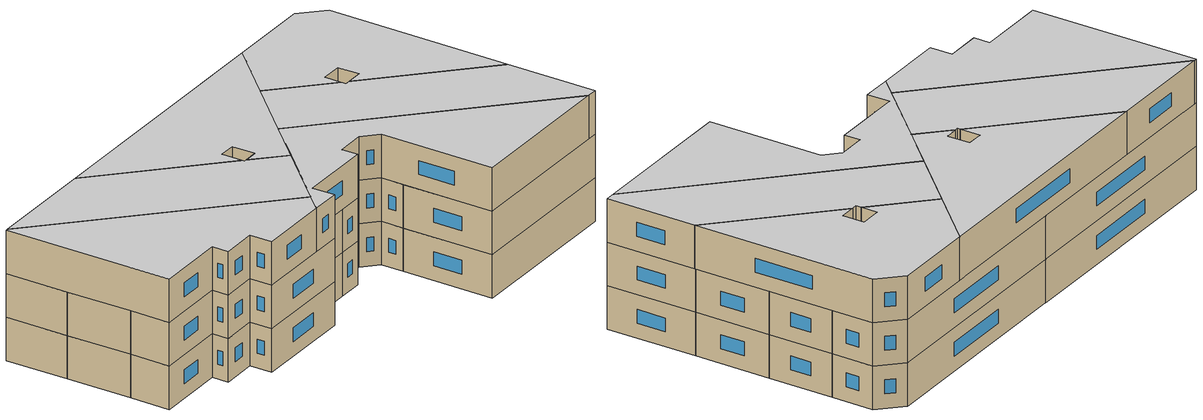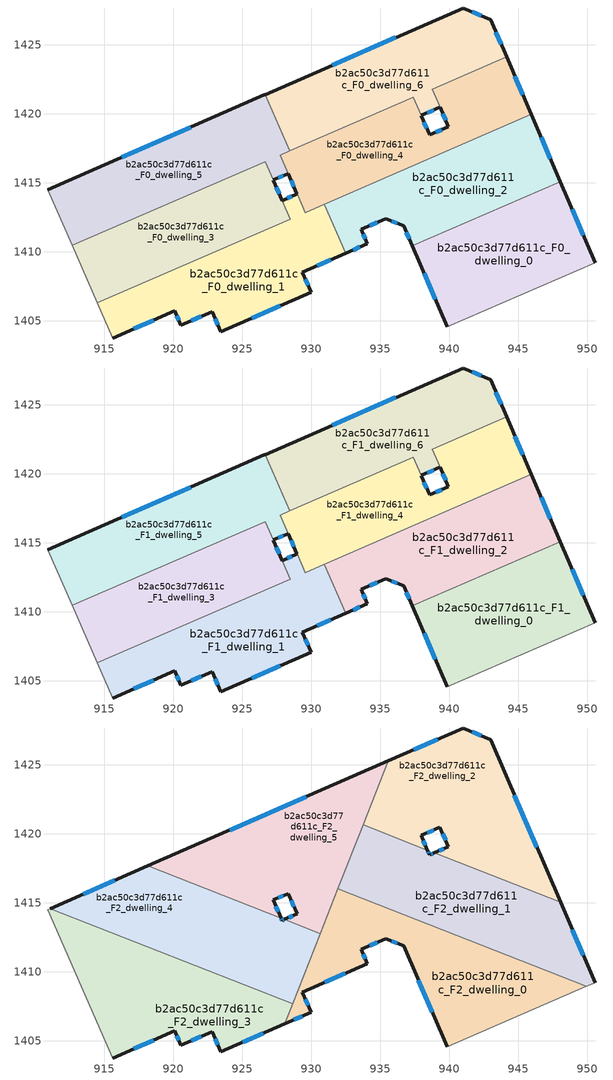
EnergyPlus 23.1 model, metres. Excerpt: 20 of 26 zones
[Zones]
b2ac50c3d77d611c_F0_dwelling_0
 floor ground (EU_floor_Construction): 948.06,1415.07 950.58,1409.2 939.87,1404.55 937.33,1410.42 z0
 wall outside (EU_wall_Construction): 950.58,1409.2 948.06,1415.07 / 937.33,1410.42 939.87,1404.55 z0:3
 wall to b2ac50c3d77d611c_F0_dwelling_2 (EU_wall_Construction): 948.06,1415.07 937.33,1410.42 z0:3
 wall adiabatic (EU_wall_Construction): 939.87,1404.55 950.58,1409.2 z0:3
 window (EU_Window_Construction): 949.72,1411.2 948.91,1413.07 / 938.2,1408.42 939.01,1406.55 z1.02:1.98
b2ac50c3d77d611c_F0_dwelling_1
 floor ground (EU_floor_Construction): 930.95,1413.44 932.5,1409.88 929.36,1408.51 930,1407.05 923.45,1404.19 922.81,1405.65 920.55,1404.66 920.1,1405.7 915.62,1403.74 914.5,1406.3 928.48,1412.36 927.9,1413.71 928.98,1414.18 929.57,1412.83 z0
 wall outside (EU_wall_Construction): 915.62,1403.74 920.1,1405.7 920.55,1404.66 922.81,1405.65 923.45,1404.19 930,1407.05 929.36,1408.51 932.5,1409.88 / 928.98,1414.18 927.9,1413.71 z0:3
 wall adiabatic (EU_wall_Construction): 914.5,1406.3 915.62,1403.74 z0:3
 wall to b2ac50c3d77d611c_F0_dwelling_4 (EU_wall_Construction): 929.57,1412.83 928.98,1414.18 / 930.95,1413.44 929.57,1412.84 z0:3
 wall to b2ac50c3d77d611c_F0_dwelling_2 (EU_wall_Construction): 932.5,1409.88 930.95,1413.44 z0:3
 wall to b2ac50c3d77d611c_F0_dwelling_3 (EU_wall_Construction): 928.47,1412.36 914.5,1406.3 / 927.9,1413.71 928.48,1412.36 z0:3
 window (EU_Window_Construction): 923.03,1405.15 923.23,1404.69 / 921.32,1405 922.05,1405.31 / 920.26,1405.35 920.4,1405.01 / 917.15,1404.41 918.58,1405.03 / 928.61,1414.02 928.26,1413.87 / 930.43,1408.98 931.43,1409.42 / 929.78,1407.55 929.58,1408.02 / 925.68,1405.16 927.77,1406.08 z1.02:1.98
b2ac50c3d77d611c_F0_dwelling_2
 floor ground (EU_floor_Construction): 945.96,1419.95 948.06,1415.07 937.33,1410.42 936.69,1411.89 935.41,1412.39 933.63,1411.61 934.08,1410.57 932.5,1409.88 930.95,1413.44 931.14,1413.51 z0
 wall outside (EU_wall_Construction): 948.06,1415.07 945.96,1419.95 / 932.5,1409.88 934.08,1410.57 933.63,1411.61 935.41,1412.39 936.69,1411.89 937.33,1410.42 z0:3
 wall to b2ac50c3d77d611c_F0_dwelling_4 (EU_wall_Construction): 945.96,1419.95 931.14,1413.51 930.96,1413.44 z0:3
 window (EU_Window_Construction): 947.34,1416.73 946.67,1418.29 / 936.91,1411.39 937.12,1410.92 / 935.85,1412.22 936.26,1412.06 / 934.23,1411.87 934.8,1412.12 / 933.93,1410.93 933.78,1411.25 / 933.03,1410.12 933.54,1410.34 z1.02:1.98
b2ac50c3d77d611c_F0_dwelling_3
 floor ground (EU_floor_Construction): 926.66,1416.53 928.48,1412.36 914.5,1406.3 912.69,1410.46 z0
 wall outside (EU_wall_Construction): 927.89,1413.71 927.25,1415.19 z0:3
 wall to b2ac50c3d77d611c_F0_dwelling_5 (EU_wall_Construction): 927.25,1415.19 926.67,1416.53 / 926.66,1416.53 912.69,1410.46 z0:3
 wall adiabatic (EU_wall_Construction): 912.69,1410.46 914.5,1406.3 z0:3
 window (EU_Window_Construction): 927.68,1414.21 927.47,1414.68 z1.02:1.98
b2ac50c3d77d611c_F0_dwelling_4
 floor ground (EU_floor_Construction): 944.17,1424.12 945.96,1419.95 929.57,1412.83 927.74,1417 937.39,1421.18 938.58,1418.46 939.95,1419.05 939.34,1420.47 938.77,1421.78 z0
 wall outside (EU_wall_Construction): 939.34,1420.47 939.95,1419.05 938.58,1418.46 937.97,1419.87 / 945.96,1419.95 944.17,1424.12 / 928.33,1415.66 928.97,1414.19 z0:3
 wall to b2ac50c3d77d611c_F0_dwelling_6 (EU_wall_Construction): 937.97,1419.87 937.39,1421.19 / 944.17,1424.12 938.77,1421.78 939.34,1420.47 / 937.39,1421.18 928.43,1417.3 z0:3
 wall to b2ac50c3d77d611c_F0_dwelling_5 (EU_wall_Construction): 927.74,1417 928.33,1415.66 / 928.43,1417.3 927.75,1417 z0:3
 window (EU_Window_Construction): 938.37,1418.94 938.18,1419.39 / 939.48,1418.85 939.05,1418.66 / 939.55,1419.99 939.74,1419.54 / 945.35,1421.37 944.78,1422.7 / 928.55,1415.16 928.75,1414.69 z1.02:1.98
b2ac50c3d77d611c_F0_dwelling_5
 floor ground (EU_floor_Construction): 926.66,1421.38 928.43,1417.3 927.74,1417 928.33,1415.66 927.25,1415.19 926.67,1416.53 912.69,1410.46 910.92,1414.5 926.61,1421.36 z0
 wall outside (EU_wall_Construction): 926.66,1421.38 926.61,1421.36 910.92,1414.5 / 927.25,1415.19 928.33,1415.66 z0:3
 wall to b2ac50c3d77d611c_F0_dwelling_6 (EU_wall_Construction): 928.43,1417.3 926.66,1421.38 z0:3
 wall adiabatic (EU_wall_Construction): 910.92,1414.5 912.69,1410.46 z0:3
 window (EU_Window_Construction): 927.62,1415.35 927.96,1415.5 / 921.27,1419.03 916.26,1416.84 z1.02:1.98
b2ac50c3d77d611c_F0_dwelling_6
 floor ground (EU_floor_Construction): 943.01,1426.82 944.16,1424.12 938.77,1421.78 939.34,1420.46 937.97,1419.87 937.39,1421.19 928.43,1417.3 926.66,1421.38 941.02,1427.66 z0
 wall outside (EU_wall_Construction): 944.16,1424.12 943.01,1426.82 941.02,1427.66 926.66,1421.38 / 937.97,1419.87 939.34,1420.46 z0:3
 window (EU_Window_Construction): 942.33,1427.1 941.7,1427.37 / 943.77,1425.04 943.4,1425.9 / 938.43,1420.07 938.87,1420.26 / 936.13,1425.53 931.54,1423.52 z1.02:1.98
b2ac50c3d77d611c_F1_dwelling_0
 floor to b2ac50c3d77d611c_F0_dwelling_0 (EU_floor_Construction): 948.06,1415.07 950.58,1409.2 939.87,1404.55 937.33,1410.42 z3
 wall outside (EU_wall_Construction): 950.58,1409.2 948.06,1415.07 / 937.33,1410.42 939.87,1404.55 z3:6
 wall to b2ac50c3d77d611c_F1_dwelling_2 (EU_wall_Construction): 948.06,1415.07 937.33,1410.42 z3:6
 wall adiabatic (EU_wall_Construction): 939.87,1404.55 950.58,1409.2 z3:6
 window (EU_Window_Construction): 949.72,1411.2 948.91,1413.07 / 938.2,1408.42 939.01,1406.55 z4.02:4.98
b2ac50c3d77d611c_F1_dwelling_1
 floor to b2ac50c3d77d611c_F0_dwelling_1 (EU_floor_Construction): 930.95,1413.44 932.5,1409.88 929.36,1408.51 930,1407.05 923.45,1404.19 922.81,1405.65 920.55,1404.66 920.1,1405.7 915.62,1403.74 914.5,1406.3 928.48,1412.36 927.9,1413.71 928.98,1414.18 929.57,1412.83 z3
 wall outside (EU_wall_Construction): 915.62,1403.74 920.1,1405.7 920.55,1404.66 922.81,1405.65 923.45,1404.19 930,1407.05 929.36,1408.51 932.5,1409.88 / 928.98,1414.18 927.9,1413.71 z3:6
 wall adiabatic (EU_wall_Construction): 914.5,1406.3 915.62,1403.74 z3:6
 wall to b2ac50c3d77d611c_F1_dwelling_4 (EU_wall_Construction): 929.57,1412.83 928.98,1414.18 / 930.95,1413.44 929.57,1412.84 z3:6
 wall to b2ac50c3d77d611c_F1_dwelling_2 (EU_wall_Construction): 932.5,1409.88 930.95,1413.44 z3:6
 wall to b2ac50c3d77d611c_F1_dwelling_3 (EU_wall_Construction): 928.47,1412.36 914.5,1406.3 / 927.9,1413.71 928.48,1412.36 z3:6
 window (EU_Window_Construction): 923.03,1405.15 923.23,1404.69 / 921.32,1405 922.05,1405.31 / 920.26,1405.35 920.4,1405.01 / 917.15,1404.41 918.58,1405.03 / 928.61,1414.02 928.26,1413.87 / 930.43,1408.98 931.43,1409.42 / 929.78,1407.55 929.58,1408.02 / 925.68,1405.16 927.77,1406.08 z4.02:4.98
b2ac50c3d77d611c_F1_dwelling_2
 floor to b2ac50c3d77d611c_F0_dwelling_2 (EU_floor_Construction): 945.96,1419.95 948.06,1415.07 937.33,1410.42 936.69,1411.89 935.41,1412.39 933.63,1411.61 934.08,1410.57 932.5,1409.88 930.95,1413.44 931.14,1413.51 z3
 wall outside (EU_wall_Construction): 948.06,1415.07 945.96,1419.95 / 932.5,1409.88 934.08,1410.57 933.63,1411.61 935.41,1412.39 936.69,1411.89 937.33,1410.42 z3:6
 wall to b2ac50c3d77d611c_F1_dwelling_4 (EU_wall_Construction): 945.96,1419.95 931.14,1413.51 930.96,1413.44 z3:6
 window (EU_Window_Construction): 947.34,1416.73 946.67,1418.29 / 936.91,1411.39 937.12,1410.92 / 935.85,1412.22 936.26,1412.06 / 934.23,1411.87 934.8,1412.12 / 933.93,1410.93 933.78,1411.25 / 933.03,1410.12 933.54,1410.34 z4.02:4.98
b2ac50c3d77d611c_F1_dwelling_3
 floor to b2ac50c3d77d611c_F0_dwelling_3 (EU_floor_Construction): 926.67,1416.53 927.25,1415.19 928.47,1412.36 914.5,1406.3 912.69,1410.46 z3
 wall outside (EU_wall_Construction): 927.89,1413.71 927.25,1415.19 z3:6
 wall to b2ac50c3d77d611c_F1_dwelling_5 (EU_wall_Construction): 927.25,1415.19 926.67,1416.53 / 926.66,1416.53 912.69,1410.46 z3:6
 wall adiabatic (EU_wall_Construction): 912.69,1410.46 914.5,1406.3 z3:6
 window (EU_Window_Construction): 927.68,1414.21 927.47,1414.68 z4.02:4.98
b2ac50c3d77d611c_F1_dwelling_4
 floor to b2ac50c3d77d611c_F0_dwelling_4 (EU_floor_Construction): 944.17,1424.12 945.96,1419.95 929.57,1412.83 928.97,1414.19 927.75,1417 937.39,1421.19 937.97,1419.87 938.58,1418.46 939.95,1419.05 939.34,1420.47 938.77,1421.78 z3
 wall outside (EU_wall_Construction): 939.34,1420.47 939.95,1419.05 938.58,1418.46 937.97,1419.87 / 945.96,1419.95 944.17,1424.12 / 928.33,1415.66 928.97,1414.19 z3:6
 wall to b2ac50c3d77d611c_F1_dwelling_6 (EU_wall_Construction): 937.97,1419.87 937.39,1421.19 / 944.17,1424.12 938.77,1421.78 939.34,1420.47 / 937.39,1421.18 928.43,1417.3 z3:6
 wall to b2ac50c3d77d611c_F1_dwelling_5 (EU_wall_Construction): 927.74,1417 928.33,1415.66 / 928.43,1417.3 927.75,1417 z3:6
 window (EU_Window_Construction): 938.37,1418.94 938.18,1419.39 / 939.48,1418.85 939.05,1418.66 / 939.55,1419.99 939.74,1419.54 / 945.35,1421.37 944.78,1422.7 / 928.55,1415.16 928.75,1414.69 z4.02:4.98
b2ac50c3d77d611c_F1_dwelling_5
 floor to b2ac50c3d77d611c_F0_dwelling_5 (EU_floor_Construction): 926.66,1421.38 928.43,1417.3 927.74,1417 928.33,1415.66 927.25,1415.19 926.67,1416.53 912.69,1410.46 910.92,1414.5 926.61,1421.36 z3
 wall outside (EU_wall_Construction): 926.66,1421.38 926.61,1421.36 910.92,1414.5 / 927.25,1415.19 928.33,1415.66 z3:6
 wall to b2ac50c3d77d611c_F1_dwelling_6 (EU_wall_Construction): 928.43,1417.3 926.66,1421.38 z3:6
 wall adiabatic (EU_wall_Construction): 910.92,1414.5 912.69,1410.46 z3:6
 window (EU_Window_Construction): 927.62,1415.35 927.96,1415.5 / 921.27,1419.03 916.26,1416.84 z4.02:4.98
b2ac50c3d77d611c_F1_dwelling_6
 floor to b2ac50c3d77d611c_F0_dwelling_6 (EU_floor_Construction): 943.01,1426.82 944.16,1424.12 938.77,1421.78 939.34,1420.46 937.97,1419.87 937.39,1421.19 928.43,1417.3 926.66,1421.38 941.02,1427.66 z3
 wall outside (EU_wall_Construction): 944.16,1424.12 943.01,1426.82 941.02,1427.66 926.66,1421.38 / 937.97,1419.87 939.34,1420.46 z3:6
 window (EU_Window_Construction): 942.33,1427.1 941.7,1427.37 / 943.77,1425.04 943.4,1425.9 / 938.43,1420.07 938.87,1420.26 / 936.13,1425.53 931.54,1423.52 z4.02:4.98
b2ac50c3d77d611c_F2_dwelling_0
 floor to b2ac50c3d77d611c_F1_dwelling_0 (EU_floor_Construction): 949.95,1408.93 939.87,1404.55 937.33,1410.42 941.53,1412.24 z6
 floor to b2ac50c3d77d611c_F1_dwelling_2 (EU_floor_Construction): 941.53,1412.24 937.33,1410.42 936.69,1411.89 935.41,1412.39 933.63,1411.61 934.08,1410.57 932.5,1409.88 930.95,1413.44 931.14,1413.51 934.53,1414.99 z6
 floor to b2ac50c3d77d611c_F1_dwelling_1 (EU_floor_Construction): 930.95,1413.44 932.5,1409.88 929.36,1408.51 930,1407.05 928.1,1406.22 930.93,1413.43 z6
 floor to b2ac50c3d77d611c_F1_dwelling_4 (EU_floor_Construction): 934.53,1414.99 931.14,1413.51 930.95,1413.44 930.93,1413.43 931.94,1416 z6
 wall outside (EU_wall_Construction): 928.1,1406.22 930,1407.05 929.36,1408.51 934.08,1410.57 933.63,1411.61 935.41,1412.39 936.69,1411.89 939.87,1404.55 z6:9
 wall to b2ac50c3d77d611c_F2_dwelling_1 (EU_wall_Construction): 949.95,1408.93 931.94,1416 z6:9
 wall adiabatic (EU_wall_Construction): 939.87,1404.55 949.95,1408.93 z6:9
 wall to b2ac50c3d77d611c_F2_dwelling_4 (EU_wall_Construction): 930.67,1412.76 928.67,1407.66 z6:9
 wall to b2ac50c3d77d611c_F2_dwelling_3 (EU_wall_Construction): 928.67,1407.66 928.1,1406.22 z6:9
 wall to b2ac50c3d77d611c_F2_dwelling_5 (EU_wall_Construction): 931.94,1416 930.67,1412.76 z6:9
 window (EU_Window_Construction): 934.23,1411.87 934.8,1412.12 / 933.93,1410.93 933.78,1411.25 / 930.97,1409.21 932.47,1409.87 / 929.78,1407.55 929.58,1408.02 / 928.75,1406.51 929.35,1406.77 / 937.78,1409.39 938.79,1407.05 / 935.85,1412.22 936.26,1412.06 z7.02:7.98
 ceiling to b2ac50c3d77d611c_F3_dwelling_0 (EU_floor_Construction): 949.95,1408.93 931.94,1416 928.1,1406.22 930,1407.05 929.36,1408.51 934.08,1410.57 933.63,1411.61 935.41,1412.39 936.69,1411.89 939.87,1404.55 z9
b2ac50c3d77d611c_F2_dwelling_1
 floor to b2ac50c3d77d611c_F1_dwelling_2 (EU_floor_Construction): 948,1415.05 941.53,1412.24 934.53,1414.99 941,1417.79 z6
 floor to b2ac50c3d77d611c_F1_dwelling_0 (EU_floor_Construction): 948.08,1415.01 950.58,1409.2 949.95,1408.93 941.53,1412.24 948,1415.05 z6
 floor to b2ac50c3d77d611c_F1_dwelling_4 (EU_floor_Construction): 941,1417.79 934.53,1414.99 931.94,1416 933.28,1419.4 935,1420.15 938.43,1418.8 938.58,1418.46 938.92,1418.61 z6
 floor to b2ac50c3d77d611c_F1_dwelling_6 (EU_floor_Construction): 935,1420.15 933.28,1419.4 933.76,1420.64 z6
 wall outside (EU_wall_Construction): 938.92,1418.61 938.58,1418.46 938.43,1418.8 / 950.58,1409.2 948.08,1415.01 z6:9
 wall to b2ac50c3d77d611c_F2_dwelling_2 (EU_wall_Construction): 938.43,1418.8 933.76,1420.64 / 948.08,1415.01 938.92,1418.61 z6:9
 wall adiabatic (EU_wall_Construction): 949.95,1408.93 950.58,1409.2 z6:9
 wall to b2ac50c3d77d611c_F2_dwelling_5 (EU_wall_Construction): 933.76,1420.64 931.94,1416 z6:9
 window (EU_Window_Construction): 938.53,1418.58 938.48,1418.69 / 938.81,1418.56 938.7,1418.51 / 949.73,1411.18 948.93,1413.04 z7.02:7.98
 ceiling to b2ac50c3d77d611c_F3_dwelling_1 (EU_floor_Construction): 950.58,1409.2 948.08,1415.01 938.92,1418.61 938.58,1418.46 938.43,1418.8 933.76,1420.64 931.94,1416 949.95,1408.93 z9
b2ac50c3d77d611c_F2_dwelling_2
 floor to b2ac50c3d77d611c_F1_dwelling_6 (EU_floor_Construction): 943.01,1426.82 944.17,1424.12 938.77,1421.78 939.34,1420.46 937.97,1419.87 937.39,1421.19 935,1420.15 933.76,1420.64 935.59,1425.29 941.02,1427.66 z6
 floor to b2ac50c3d77d611c_F1_dwelling_2 (EU_floor_Construction): 945.96,1419.95 948.06,1415.07 948,1415.05 941,1417.79 z6
 floor to b2ac50c3d77d611c_F1_dwelling_4 (EU_floor_Construction): 944.17,1424.12 945.96,1419.95 941,1417.79 938.92,1418.61 939.95,1419.05 939.34,1420.47 938.77,1421.78 z6; 937.39,1421.19 938.43,1418.8 935,1420.15 z6
 wall outside (EU_wall_Construction): 938.43,1418.8 937.97,1419.87 939.34,1420.46 939.95,1419.05 938.92,1418.61 / 948.08,1415.01 943.01,1426.82 941.02,1427.66 935.59,1425.29 z6:9
 wall to b2ac50c3d77d611c_F2_dwelling_5 (EU_wall_Construction): 935.59,1425.29 933.76,1420.64 z6:9
 window (EU_Window_Construction): 939.6,1418.9 939.27,1418.76 / 939.54,1419.98 939.74,1419.53 / 938.43,1420.07 938.87,1420.26 / 938.27,1419.17 938.12,1419.51 / 939.17,1426.85 937.44,1426.1 / 942.33,1427.1 941.7,1427.37 / 946.35,1419.03 944.73,1422.8 z7.02:7.98
 ceiling to b2ac50c3d77d611c_F3_dwelling_2 (EU_floor_Construction): 948.08,1415.01 943.01,1426.82 941.02,1427.66 935.59,1425.29 933.76,1420.64 938.43,1418.8 937.97,1419.87 939.34,1420.46 939.95,1419.05 938.92,1418.61 z9
b2ac50c3d77d611c_F2_dwelling_3
 floor to b2ac50c3d77d611c_F1_dwelling_1 (EU_floor_Construction): 928.67,1407.66 928.1,1406.22 923.45,1404.19 922.81,1405.65 920.55,1404.66 920.1,1405.7 915.62,1403.74 914.5,1406.3 922.88,1409.93 z6
 floor to b2ac50c3d77d611c_F1_dwelling_3 (EU_floor_Construction): 922.88,1409.93 914.5,1406.3 912.69,1410.46 916.89,1412.29 z6
 floor to b2ac50c3d77d611c_F1_dwelling_5 (EU_floor_Construction): 916.89,1412.29 912.69,1410.46 910.92,1414.5 911.07,1414.57 z6
 wall outside (EU_wall_Construction): 915.62,1403.74 920.1,1405.7 920.55,1404.66 922.81,1405.65 923.45,1404.19 928.1,1406.22 z6:9
 wall adiabatic (EU_wall_Construction): 911.07,1414.57 910.92,1414.5 915.62,1403.74 z6:9
 wall to b2ac50c3d77d611c_F2_dwelling_4 (EU_wall_Construction): 928.67,1407.66 911.07,1414.57 z6:9
 window (EU_Window_Construction): 925.03,1404.88 926.52,1405.53 / 923.03,1405.15 923.23,1404.69 / 921.32,1405 922.05,1405.31 / 920.26,1405.35 920.4,1405.01 / 917.15,1404.41 918.58,1405.03 z7.02:7.98
 ceiling to b2ac50c3d77d611c_F3_dwelling_3 (EU_floor_Construction): 928.1,1406.22 928.67,1407.66 911.07,1414.57 910.92,1414.5 915.62,1403.74 920.1,1405.7 920.55,1404.66 922.81,1405.65 923.45,1404.19 z9
b2ac50c3d77d611c_F2_dwelling_4
 floor to b2ac50c3d77d611c_F1_dwelling_3 (EU_floor_Construction): 927.82,1413.88 928.47,1412.36 922.88,1409.93 916.89,1412.29 924.01,1415.38 z6
 floor to b2ac50c3d77d611c_F1_dwelling_5 (EU_floor_Construction): 924.01,1415.38 916.89,1412.29 911.07,1414.57 918.16,1417.67 z6
 floor to b2ac50c3d77d611c_F1_dwelling_4 (EU_floor_Construction): 930,1413.02 929.57,1412.83 929.38,1413.27 z6
 floor to b2ac50c3d77d611c_F1_dwelling_1 (EU_floor_Construction): 930,1413.02 930.67,1412.76 928.67,1407.66 922.88,1409.93 928.48,1412.36 927.9,1413.71 928.07,1413.78 929.38,1413.27 929.57,1412.83 z6
 wall outside (EU_wall_Construction): 928.07,1413.78 927.9,1413.71 927.82,1413.88 / 918.16,1417.67 911.07,1414.57 z6:9
 wall to b2ac50c3d77d611c_F2_dwelling_5 (EU_wall_Construction): 930.67,1412.76 928.07,1413.78 / 927.82,1413.88 918.16,1417.67 z6:9
 window (EU_Window_Construction): 928.01,1413.76 927.95,1413.73 / 915.75,1416.62 913.49,1415.63 / 927.87,1413.76 927.85,1413.82 z7.02:7.98
 ceiling to b2ac50c3d77d611c_F3_dwelling_4 (EU_floor_Construction): 928.67,1407.66 930.67,1412.76 928.07,1413.78 927.9,1413.71 927.82,1413.88 918.16,1417.67 911.07,1414.57 z9
b2ac50c3d77d611c_F2_dwelling_5
 floor to b2ac50c3d77d611c_F1_dwelling_4 (EU_floor_Construction): 933.28,1419.4 930.93,1413.42 930,1413.02 929.38,1413.27 927.75,1417 z6
 floor to b2ac50c3d77d611c_F1_dwelling_1 (EU_floor_Construction): 928.98,1414.18 929.38,1413.27 928.07,1413.78 z6; 930.93,1413.42 930.67,1412.76 930,1413.02 z6
 floor to b2ac50c3d77d611c_F1_dwelling_6 (EU_floor_Construction): 935.59,1425.29 933.28,1419.4 928.43,1417.3 926.66,1421.38 z6
 floor to b2ac50c3d77d611c_F1_dwelling_3 (EU_floor_Construction): 926.66,1416.53 927.25,1415.19 927.82,1413.88 924.01,1415.38 z6
 floor to b2ac50c3d77d611c_F1_dwelling_5 (EU_floor_Construction): 926.66,1421.38 928.43,1417.3 927.74,1417 928.33,1415.66 927.25,1415.19 926.67,1416.53 924.01,1415.38 918.16,1417.67 z6
 wall outside (EU_wall_Construction): 928.07,1413.78 928.98,1414.18 / 927.82,1413.88 927.25,1415.19 928.33,1415.66 928.98,1414.18 / 935.59,1425.29 918.16,1417.67 z6:9
 window (EU_Window_Construction): 928.38,1413.92 928.67,1414.05 / 928.55,1415.16 928.76,1414.69 / 927.62,1415.35 927.96,1415.5 / 927.63,1414.33 927.44,1414.75 / 929.66,1422.7 924.09,1420.26 z7.02:7.98
 ceiling to b2ac50c3d77d611c_F3_dwelling_5 (EU_floor_Construction): 930.67,1412.76 935.59,1425.29 918.16,1417.67 927.82,1413.88 927.25,1415.19 928.33,1415.66 928.98,1414.18 928.07,1413.78 z9
[Building]
EU S2 Campaign: North Axis=0; Terrain=City; Solar Distribution=FullExterior
[Site:Location]
Vienna: Latitude=48; Longitude=16.5; Time Zone=1; Elevation=183
[SizingPeriod:WeatherFileDays]
AnnualSizingPeriod: Begin Month=1; Begin Day of Month=1; End Month=12; End Day of Month=31; Day of Week for Start Day=Monday; Use Weather File Daylight Saving Period=No; Use Weather File Rain and Snow Indicators=No
[MATERIAL]
EU_InternalMass_Material: Roughness=MediumRough; Thickness=0.1; Conductivity=1; Density=1800; Specific Heat=900; Thermal Absorptance=0.9; Solar Absorptance=0.7; Visible Absorptance=0.7
[MATERIAL:NOMASS] Roughness=MediumRough; Thermal Absorptance=0.9; Solar Absorptance=0.7; Visible Absorptance=0.7
Name | Thermal Resistance
EU_wall_NoMass | 0.942466
EU_floor_NoMass | 0.66527
[WINDOWMATERIAL:SIMPLEGLAZINGSYSTEM]
EU_Window_SimpleGlazing: UFactor=2.03367; Solar Heat Gain Coefficient=0.65; Visible Transmittance=0.65
[CONSTRUCTION]
EU_wall_Construction: EU_wall_NoMass
EU_floor_Construction: EU_floor_NoMass
EU_Window_Construction: EU_Window_SimpleGlazing
EU_InternalMass_Construction: EU_InternalMass_Material
[ZONE] Type=1; Multiplier=1; Ceiling Height=autocalculate; Floor Area=autocalculate; Part of Total Floor Area=Yes
Name | Volume
b2ac50c3d77d611c_F0_dwelling_0; b2ac50c3d77d611c_F1_dwelling_0 | 223.898
b2ac50c3d77d611c_F2_dwelling_0 | 265.567
b2ac50c3d77d611c_F0_dwelling_1; b2ac50c3d77d611c_F1_dwelling_1 | 232.389
b2ac50c3d77d611c_F2_dwelling_1 | 265.563
b2ac50c3d77d611c_F0_dwelling_2; b2ac50c3d77d611c_F1_dwelling_2 | 231.787
b2ac50c3d77d611c_F2_dwelling_2 | 265.564
b2ac50c3d77d611c_F0_dwelling_3 | 207.817
b2ac50c3d77d611c_F1_dwelling_3 | 207.857
b2ac50c3d77d611c_F2_dwelling_3 | 265.559
b2ac50c3d77d611c_F0_dwelling_4 | 230.431
b2ac50c3d77d611c_F1_dwelling_4 | 230.481
b2ac50c3d77d611c_F2_dwelling_4 | 265.579
b2ac50c3d77d611c_F0_dwelling_5; b2ac50c3d77d611c_F1_dwelling_5 | 233.464
b2ac50c3d77d611c_F2_dwelling_5 | 265.549
b2ac50c3d77d611c_F0_dwelling_6; b2ac50c3d77d611c_F1_dwelling_6 | 233.469
[INTERNALMASS] Construction=EU_InternalMass_Construction
Name | Zone or ZoneList | Surface Area
b2ac50c3d77d611c_F0_dwelling_0_EU_InternalMass | b2ac50c3d77d611c_F0_dwelling_0 | 74.6323
b2ac50c3d77d611c_F0_dwelling_1_EU_InternalMass | b2ac50c3d77d611c_F0_dwelling_1 | 77.4622
b2ac50c3d77d611c_F0_dwelling_2_EU_InternalMass | b2ac50c3d77d611c_F0_dwelling_2 | 77.2641
b2ac50c3d77d611c_F0_dwelling_3_EU_InternalMass | b2ac50c3d77d611c_F0_dwelling_3 | 69.2846
b2ac50c3d77d611c_F0_dwelling_4_EU_InternalMass | b2ac50c3d77d611c_F0_dwelling_4 | 76.8307
b2ac50c3d77d611c_F0_dwelling_5_EU_InternalMass | b2ac50c3d77d611c_F0_dwelling_5 | 77.8202
b2ac50c3d77d611c_F0_dwelling_6_EU_InternalMass | b2ac50c3d77d611c_F0_dwelling_6 | 77.8446
b2ac50c3d77d611c_F1_dwelling_0_EU_InternalMass | b2ac50c3d77d611c_F1_dwelling_0 | 74.6323
b2ac50c3d77d611c_F1_dwelling_1_EU_InternalMass | b2ac50c3d77d611c_F1_dwelling_1 | 77.4622
b2ac50c3d77d611c_F1_dwelling_2_EU_InternalMass | b2ac50c3d77d611c_F1_dwelling_2 | 77.2641
b2ac50c3d77d611c_F1_dwelling_3_EU_InternalMass | b2ac50c3d77d611c_F1_dwelling_3 | 69.2846
b2ac50c3d77d611c_F1_dwelling_4_EU_InternalMass | b2ac50c3d77d611c_F1_dwelling_4 | 76.8307
b2ac50c3d77d611c_F1_dwelling_5_EU_InternalMass | b2ac50c3d77d611c_F1_dwelling_5 | 77.8202
b2ac50c3d77d611c_F1_dwelling_6_EU_InternalMass | b2ac50c3d77d611c_F1_dwelling_6 | 77.8446
b2ac50c3d77d611c_F2_dwelling_0_EU_InternalMass | b2ac50c3d77d611c_F2_dwelling_0 | 88.522
b2ac50c3d77d611c_F2_dwelling_1_EU_InternalMass | b2ac50c3d77d611c_F2_dwelling_1 | 88.5211
b2ac50c3d77d611c_F2_dwelling_2_EU_InternalMass | b2ac50c3d77d611c_F2_dwelling_2 | 88.5217
b2ac50c3d77d611c_F2_dwelling_3_EU_InternalMass | b2ac50c3d77d611c_F2_dwelling_3 | 88.5201
b2ac50c3d77d611c_F2_dwelling_4_EU_InternalMass | b2ac50c3d77d611c_F2_dwelling_4 | 88.5261
b2ac50c3d77d611c_F2_dwelling_5_EU_InternalMass | b2ac50c3d77d611c_F2_dwelling_5 | 88.5167
[OTHEREQUIPMENT] Fuel Type=Electricity; Design Level Calculation Method=Watts/Area; Power per Zone Floor Area=1; Fraction Latent=0; Fraction Radiant=0; Fraction Lost=0; Carbon Dioxide Generation Rate=0; EndUse Subcategory=EU_Step8_InternalGains
Name | Zone or ZoneList or Space or SpaceList | Schedule
EU_Step8_InternalGain_b2ac50c3d77d611c_F0_dwelling_0_f000 | b2ac50c3d77d611c_F0_dwelling_0 | EU_Step8_GainSchedule_b2ac50c3d77d611c_F0_dwelling_0_f000
EU_Step8_InternalGain_b2ac50c3d77d611c_F0_dwelling_1_f000 | b2ac50c3d77d611c_F0_dwelling_1 | EU_Step8_GainSchedule_b2ac50c3d77d611c_F0_dwelling_1_f000
EU_Step8_InternalGain_b2ac50c3d77d611c_F0_dwelling_2_f000 | b2ac50c3d77d611c_F0_dwelling_2 | EU_Step8_GainSchedule_b2ac50c3d77d611c_F0_dwelling_2_f000
EU_Step8_InternalGain_b2ac50c3d77d611c_F0_dwelling_3_f000 | b2ac50c3d77d611c_F0_dwelling_3 | EU_Step8_GainSchedule_b2ac50c3d77d611c_F0_dwelling_3_f000
EU_Step8_InternalGain_b2ac50c3d77d611c_F0_dwelling_4_f000 | b2ac50c3d77d611c_F0_dwelling_4 | EU_Step8_GainSchedule_b2ac50c3d77d611c_F0_dwelling_4_f000
EU_Step8_InternalGain_b2ac50c3d77d611c_F0_dwelling_5_f000 | b2ac50c3d77d611c_F0_dwelling_5 | EU_Step8_GainSchedule_b2ac50c3d77d611c_F0_dwelling_5_f000
EU_Step8_InternalGain_b2ac50c3d77d611c_F0_dwelling_6_f000 | b2ac50c3d77d611c_F0_dwelling_6 | EU_Step8_GainSchedule_b2ac50c3d77d611c_F0_dwelling_6_f000
EU_Step8_InternalGain_b2ac50c3d77d611c_F1_dwelling_0_f000 | b2ac50c3d77d611c_F1_dwelling_0 | EU_Step8_GainSchedule_b2ac50c3d77d611c_F1_dwelling_0_f000
EU_Step8_InternalGain_b2ac50c3d77d611c_F1_dwelling_1_f000 | b2ac50c3d77d611c_F1_dwelling_1 | EU_Step8_GainSchedule_b2ac50c3d77d611c_F1_dwelling_1_f000
EU_Step8_InternalGain_b2ac50c3d77d611c_F1_dwelling_2_f000 | b2ac50c3d77d611c_F1_dwelling_2 | EU_Step8_GainSchedule_b2ac50c3d77d611c_F1_dwelling_2_f000
EU_Step8_InternalGain_b2ac50c3d77d611c_F1_dwelling_3_f000 | b2ac50c3d77d611c_F1_dwelling_3 | EU_Step8_GainSchedule_b2ac50c3d77d611c_F1_dwelling_3_f000
EU_Step8_InternalGain_b2ac50c3d77d611c_F1_dwelling_4_f000 | b2ac50c3d77d611c_F1_dwelling_4 | EU_Step8_GainSchedule_b2ac50c3d77d611c_F1_dwelling_4_f000
EU_Step8_InternalGain_b2ac50c3d77d611c_F1_dwelling_5_f000 | b2ac50c3d77d611c_F1_dwelling_5 | EU_Step8_GainSchedule_b2ac50c3d77d611c_F1_dwelling_5_f000
EU_Step8_InternalGain_b2ac50c3d77d611c_F1_dwelling_6_f000 | b2ac50c3d77d611c_F1_dwelling_6 | EU_Step8_GainSchedule_b2ac50c3d77d611c_F1_dwelling_6_f000
EU_Step8_InternalGain_b2ac50c3d77d611c_F2_dwelling_0_f000 | b2ac50c3d77d611c_F2_dwelling_0 | EU_Step8_GainSchedule_b2ac50c3d77d611c_F2_dwelling_0_f000
EU_Step8_InternalGain_b2ac50c3d77d611c_F2_dwelling_1_f000 | b2ac50c3d77d611c_F2_dwelling_1 | EU_Step8_GainSchedule_b2ac50c3d77d611c_F2_dwelling_1_f000
EU_Step8_InternalGain_b2ac50c3d77d611c_F2_dwelling_2_f000 | b2ac50c3d77d611c_F2_dwelling_2 | EU_Step8_GainSchedule_b2ac50c3d77d611c_F2_dwelling_2_f000
EU_Step8_InternalGain_b2ac50c3d77d611c_F2_dwelling_3_f000 | b2ac50c3d77d611c_F2_dwelling_3 | EU_Step8_GainSchedule_b2ac50c3d77d611c_F2_dwelling_3_f000
EU_Step8_InternalGain_b2ac50c3d77d611c_F2_dwelling_4_f000 | b2ac50c3d77d611c_F2_dwelling_4 | EU_Step8_GainSchedule_b2ac50c3d77d611c_F2_dwelling_4_f000
EU_Step8_InternalGain_b2ac50c3d77d611c_F2_dwelling_5_f000 | b2ac50c3d77d611c_F2_dwelling_5 | EU_Step8_GainSchedule_b2ac50c3d77d611c_F2_dwelling_5_f000
[ZONEVENTILATION:DESIGNFLOWRATE] Schedule=EU_AlwaysOn; Design Flow Rate Calculation Method=AirChanges/Hour; Air Changes per Hour=0.530523; Ventilation Type=Natural; Fan Pressure Rise=0; Fan Total Efficiency=1; Constant Term Coefficient=1; Temperature Term Coefficient=0; Velocity Term Coefficient=0; Velocity Squared Term Coefficient=0; Minimum Indoor Temperature=-100; Maximum Indoor Temperature=100; Delta Temperature=-100; Minimum Outdoor Temperature=-100; Maximum Outdoor Temperature=100; Maximum Wind Speed=40
Name | Zone or ZoneList or Space or SpaceList
EU_ConstantAir_b2ac50c3d77d611c_F0_dwelling_0 | b2ac50c3d77d611c_F0_dwelling_0
EU_ConstantAir_b2ac50c3d77d611c_F0_dwelling_1 | b2ac50c3d77d611c_F0_dwelling_1
EU_ConstantAir_b2ac50c3d77d611c_F0_dwelling_2 | b2ac50c3d77d611c_F0_dwelling_2
EU_ConstantAir_b2ac50c3d77d611c_F0_dwelling_3 | b2ac50c3d77d611c_F0_dwelling_3
EU_ConstantAir_b2ac50c3d77d611c_F0_dwelling_4 | b2ac50c3d77d611c_F0_dwelling_4
EU_ConstantAir_b2ac50c3d77d611c_F0_dwelling_5 | b2ac50c3d77d611c_F0_dwelling_5
EU_ConstantAir_b2ac50c3d77d611c_F0_dwelling_6 | b2ac50c3d77d611c_F0_dwelling_6
EU_ConstantAir_b2ac50c3d77d611c_F1_dwelling_0 | b2ac50c3d77d611c_F1_dwelling_0
EU_ConstantAir_b2ac50c3d77d611c_F1_dwelling_1 | b2ac50c3d77d611c_F1_dwelling_1
EU_ConstantAir_b2ac50c3d77d611c_F1_dwelling_2 | b2ac50c3d77d611c_F1_dwelling_2
EU_ConstantAir_b2ac50c3d77d611c_F1_dwelling_3 | b2ac50c3d77d611c_F1_dwelling_3
EU_ConstantAir_b2ac50c3d77d611c_F1_dwelling_4 | b2ac50c3d77d611c_F1_dwelling_4
EU_ConstantAir_b2ac50c3d77d611c_F1_dwelling_5 | b2ac50c3d77d611c_F1_dwelling_5
EU_ConstantAir_b2ac50c3d77d611c_F1_dwelling_6 | b2ac50c3d77d611c_F1_dwelling_6
EU_ConstantAir_b2ac50c3d77d611c_F2_dwelling_0 | b2ac50c3d77d611c_F2_dwelling_0
EU_ConstantAir_b2ac50c3d77d611c_F2_dwelling_1 | b2ac50c3d77d611c_F2_dwelling_1
EU_ConstantAir_b2ac50c3d77d611c_F2_dwelling_2 | b2ac50c3d77d611c_F2_dwelling_2
EU_ConstantAir_b2ac50c3d77d611c_F2_dwelling_3 | b2ac50c3d77d611c_F2_dwelling_3
EU_ConstantAir_b2ac50c3d77d611c_F2_dwelling_4 | b2ac50c3d77d611c_F2_dwelling_4
EU_ConstantAir_b2ac50c3d77d611c_F2_dwelling_5 | b2ac50c3d77d611c_F2_dwelling_5
[HVACTEMPLATE:THERMOSTAT] Constant Heating Setpoint=20; Constant Cooling Setpoint=50
EU_HeatOnly_b2ac50c3d77d611c_F0_dwelling_0; EU_HeatOnly_b2ac50c3d77d611c_F0_dwelling_1; EU_HeatOnly_b2ac50c3d77d611c_F0_dwelling_2; EU_HeatOnly_b2ac50c3d77d611c_F0_dwelling_3; EU_HeatOnly_b2ac50c3d77d611c_F0_dwelling_4; EU_HeatOnly_b2ac50c3d77d611c_F0_dwelling_5; EU_HeatOnly_b2ac50c3d77d611c_F0_dwelling_6; EU_HeatOnly_b2ac50c3d77d611c_F1_dwelling_0; EU_HeatOnly_b2ac50c3d77d611c_F1_dwelling_1; EU_HeatOnly_b2ac50c3d77d611c_F1_dwelling_2; EU_HeatOnly_b2ac50c3d77d611c_F1_dwelling_3; EU_HeatOnly_b2ac50c3d77d611c_F1_dwelling_4; EU_HeatOnly_b2ac50c3d77d611c_F1_dwelling_5; EU_HeatOnly_b2ac50c3d77d611c_F1_dwelling_6; EU_HeatOnly_b2ac50c3d77d611c_F2_dwelling_0; EU_HeatOnly_b2ac50c3d77d611c_F2_dwelling_1; EU_HeatOnly_b2ac50c3d77d611c_F2_dwelling_2; EU_HeatOnly_b2ac50c3d77d611c_F2_dwelling_3; EU_HeatOnly_b2ac50c3d77d611c_F2_dwelling_4; EU_HeatOnly_b2ac50c3d77d611c_F2_dwelling_5; EU_HeatOnly_b2ac50c3d77d611c_F3_dwelling_0; EU_HeatOnly_b2ac50c3d77d611c_F3_dwelling_1; EU_HeatOnly_b2ac50c3d77d611c_F3_dwelling_2; EU_HeatOnly_b2ac50c3d77d611c_F3_dwelling_3; EU_HeatOnly_b2ac50c3d77d611c_F3_dwelling_4; EU_HeatOnly_b2ac50c3d77d611c_F3_dwelling_5
[HVACTEMPLATE:ZONE:IDEALLOADSAIRSYSTEM] System Availability Schedule=EU_AlwaysOn; Maximum Heating Supply Air Temperature=50; Minimum Cooling Supply Air Temperature=13; Maximum Heating Supply Air Humidity Ratio=0.0156; Minimum Cooling Supply Air Humidity Ratio=0.0077; Heating Limit=NoLimit; Cooling Limit=NoLimit; Heating Availability Schedule=EU_AlwaysOn; Cooling Availability Schedule=EU_CoolingOff; Dehumidification Control Type=ConstantSensibleHeatRatio; Cooling Sensible Heat Ratio=0.7; Dehumidification Setpoint=60; Humidification Control Type=None; Humidification Setpoint=30; Outdoor Air Method=None; Outdoor Air Flow Rate per Person=0.00944; Outdoor Air Flow Rate per Zone Floor Area=0; Outdoor Air Flow Rate per Zone=0; Demand Controlled Ventilation Type=None; Outdoor Air Economizer Type=NoEconomizer; Heat Recovery Type=None; Sensible Heat Recovery Effectiveness=0.7; Latent Heat Recovery Effectiveness=0.65
Name | Template Thermostat
b2ac50c3d77d611c_F0_dwelling_0 | EU_HeatOnly_b2ac50c3d77d611c_F0_dwelling_0
b2ac50c3d77d611c_F0_dwelling_1 | EU_HeatOnly_b2ac50c3d77d611c_F0_dwelling_1
b2ac50c3d77d611c_F0_dwelling_2 | EU_HeatOnly_b2ac50c3d77d611c_F0_dwelling_2
b2ac50c3d77d611c_F0_dwelling_3 | EU_HeatOnly_b2ac50c3d77d611c_F0_dwelling_3
b2ac50c3d77d611c_F0_dwelling_4 | EU_HeatOnly_b2ac50c3d77d611c_F0_dwelling_4
b2ac50c3d77d611c_F0_dwelling_5 | EU_HeatOnly_b2ac50c3d77d611c_F0_dwelling_5
b2ac50c3d77d611c_F0_dwelling_6 | EU_HeatOnly_b2ac50c3d77d611c_F0_dwelling_6
b2ac50c3d77d611c_F1_dwelling_0 | EU_HeatOnly_b2ac50c3d77d611c_F1_dwelling_0
b2ac50c3d77d611c_F1_dwelling_1 | EU_HeatOnly_b2ac50c3d77d611c_F1_dwelling_1
b2ac50c3d77d611c_F1_dwelling_2 | EU_HeatOnly_b2ac50c3d77d611c_F1_dwelling_2
b2ac50c3d77d611c_F1_dwelling_3 | EU_HeatOnly_b2ac50c3d77d611c_F1_dwelling_3
b2ac50c3d77d611c_F1_dwelling_4 | EU_HeatOnly_b2ac50c3d77d611c_F1_dwelling_4
b2ac50c3d77d611c_F1_dwelling_5 | EU_HeatOnly_b2ac50c3d77d611c_F1_dwelling_5
b2ac50c3d77d611c_F1_dwelling_6 | EU_HeatOnly_b2ac50c3d77d611c_F1_dwelling_6
b2ac50c3d77d611c_F2_dwelling_0 | EU_HeatOnly_b2ac50c3d77d611c_F2_dwelling_0
b2ac50c3d77d611c_F2_dwelling_1 | EU_HeatOnly_b2ac50c3d77d611c_F2_dwelling_1
b2ac50c3d77d611c_F2_dwelling_2 | EU_HeatOnly_b2ac50c3d77d611c_F2_dwelling_2
b2ac50c3d77d611c_F2_dwelling_3 | EU_HeatOnly_b2ac50c3d77d611c_F2_dwelling_3
b2ac50c3d77d611c_F2_dwelling_4 | EU_HeatOnly_b2ac50c3d77d611c_F2_dwelling_4
b2ac50c3d77d611c_F2_dwelling_5 | EU_HeatOnly_b2ac50c3d77d611c_F2_dwelling_5
[SIZING:ZONE] Zone Cooling Design Supply Air Temperature Input Method=SupplyAirTemperature; Zone Cooling Design Supply Air Temperature=13; Zone Heating Design Supply Air Temperature Input Method=SupplyAirTemperature; Zone Heating Design Supply Air Temperature=50; Zone Cooling Design Supply Air Humidity Ratio=0.008; Zone Heating Design Supply Air Humidity Ratio=0.008; Cooling Design Air Flow Method=DesignDay; Cooling Design Air Flow Rate=0; Cooling Minimum Air Flow per Zone Floor Area=0.000762; Cooling Minimum Air Flow=0; Cooling Minimum Air Flow Fraction=0.2; Heating Design Air Flow Method=DesignDay; Heating Design Air Flow Rate=0; Heating Maximum Air Flow per Zone Floor Area=0.002032; Heating Maximum Air Flow=0.141576; Heating Maximum Air Flow Fraction=0.3; Account for Dedicated Outdoor Air System=No; Dedicated Outdoor Air System Control Strategy=NeutralSupplyAir; Dedicated Outdoor Air Low Setpoint Temperature for Design=autosize; Dedicated Outdoor Air High Setpoint Temperature for Design=autosize; Zone Load Sizing Method=Sensible Load Only No Latent Load; Zone Latent Cooling Design Supply Air Humidity Ratio Input Method=HumidityRatioDifference; Zone Cooling Design Supply Air Humidity Ratio Difference=0.005; Zone Latent Heating Design Supply Air Humidity Ratio Input Method=HumidityRatioDifference; Zone Humidification Design Supply Air Humidity Ratio Difference=0.005
b2ac50c3d77d611c_F0_dwelling_0; b2ac50c3d77d611c_F0_dwelling_1; b2ac50c3d77d611c_F0_dwelling_2; b2ac50c3d77d611c_F0_dwelling_3; b2ac50c3d77d611c_F0_dwelling_4; b2ac50c3d77d611c_F0_dwelling_5; b2ac50c3d77d611c_F0_dwelling_6; b2ac50c3d77d611c_F1_dwelling_0; b2ac50c3d77d611c_F1_dwelling_1; b2ac50c3d77d611c_F1_dwelling_2; b2ac50c3d77d611c_F1_dwelling_3; b2ac50c3d77d611c_F1_dwelling_4; b2ac50c3d77d611c_F1_dwelling_5; b2ac50c3d77d611c_F1_dwelling_6; b2ac50c3d77d611c_F2_dwelling_0; b2ac50c3d77d611c_F2_dwelling_1; b2ac50c3d77d611c_F2_dwelling_2; b2ac50c3d77d611c_F2_dwelling_3; b2ac50c3d77d611c_F2_dwelling_4; b2ac50c3d77d611c_F2_dwelling_5
[SCHEDULE:CONSTANT]
Name | Hourly Value
EU_AlwaysOn | 1
EU_CoolingOff | 0
[SCHEDULE:FILE] Column Number=1; Rows to Skip at Top=0; Number of Hours of Data=8760; Column Separator=Comma; Interpolate to Timestep=No; Minutes per Item=60; Adjust Schedule for Daylight Savings=Yes
Name | File
EU_Step8_GainSchedule_b2ac50c3d77d611c_F0_dwelling_0_f000 | ../../schedules/b2ac50c3d77d611c/b2ac50c3d77d611c_F0_dwelling_0_f000_gain.csv
EU_Step8_GainSchedule_b2ac50c3d77d611c_F0_dwelling_1_f000 | ../../schedules/b2ac50c3d77d611c/b2ac50c3d77d611c_F0_dwelling_1_f000_gain.csv
EU_Step8_GainSchedule_b2ac50c3d77d611c_F0_dwelling_2_f000 | ../../schedules/b2ac50c3d77d611c/b2ac50c3d77d611c_F0_dwelling_2_f000_gain.csv
EU_Step8_GainSchedule_b2ac50c3d77d611c_F0_dwelling_3_f000 | ../../schedules/b2ac50c3d77d611c/b2ac50c3d77d611c_F0_dwelling_3_f000_gain.csv
EU_Step8_GainSchedule_b2ac50c3d77d611c_F0_dwelling_4_f000 | ../../schedules/b2ac50c3d77d611c/b2ac50c3d77d611c_F0_dwelling_4_f000_gain.csv
EU_Step8_GainSchedule_b2ac50c3d77d611c_F0_dwelling_5_f000 | ../../schedules/b2ac50c3d77d611c/b2ac50c3d77d611c_F0_dwelling_5_f000_gain.csv
EU_Step8_GainSchedule_b2ac50c3d77d611c_F0_dwelling_6_f000 | ../../schedules/b2ac50c3d77d611c/b2ac50c3d77d611c_F0_dwelling_6_f000_gain.csv
EU_Step8_GainSchedule_b2ac50c3d77d611c_F1_dwelling_0_f000 | ../../schedules/b2ac50c3d77d611c/b2ac50c3d77d611c_F1_dwelling_0_f000_gain.csv
EU_Step8_GainSchedule_b2ac50c3d77d611c_F1_dwelling_1_f000 | ../../schedules/b2ac50c3d77d611c/b2ac50c3d77d611c_F1_dwelling_1_f000_gain.csv
EU_Step8_GainSchedule_b2ac50c3d77d611c_F1_dwelling_2_f000 | ../../schedules/b2ac50c3d77d611c/b2ac50c3d77d611c_F1_dwelling_2_f000_gain.csv
EU_Step8_GainSchedule_b2ac50c3d77d611c_F1_dwelling_3_f000 | ../../schedules/b2ac50c3d77d611c/b2ac50c3d77d611c_F1_dwelling_3_f000_gain.csv
EU_Step8_GainSchedule_b2ac50c3d77d611c_F1_dwelling_4_f000 | ../../schedules/b2ac50c3d77d611c/b2ac50c3d77d611c_F1_dwelling_4_f000_gain.csv
EU_Step8_GainSchedule_b2ac50c3d77d611c_F1_dwelling_5_f000 | ../../schedules/b2ac50c3d77d611c/b2ac50c3d77d611c_F1_dwelling_5_f000_gain.csv
EU_Step8_GainSchedule_b2ac50c3d77d611c_F1_dwelling_6_f000 | ../../schedules/b2ac50c3d77d611c/b2ac50c3d77d611c_F1_dwelling_6_f000_gain.csv
EU_Step8_GainSchedule_b2ac50c3d77d611c_F2_dwelling_0_f000 | ../../schedules/b2ac50c3d77d611c/b2ac50c3d77d611c_F2_dwelling_0_f000_gain.csv
EU_Step8_GainSchedule_b2ac50c3d77d611c_F2_dwelling_1_f000 | ../../schedules/b2ac50c3d77d611c/b2ac50c3d77d611c_F2_dwelling_1_f000_gain.csv
EU_Step8_GainSchedule_b2ac50c3d77d611c_F2_dwelling_2_f000 | ../../schedules/b2ac50c3d77d611c/b2ac50c3d77d611c_F2_dwelling_2_f000_gain.csv
EU_Step8_GainSchedule_b2ac50c3d77d611c_F2_dwelling_3_f000 | ../../schedules/b2ac50c3d77d611c/b2ac50c3d77d611c_F2_dwelling_3_f000_gain.csv
EU_Step8_GainSchedule_b2ac50c3d77d611c_F2_dwelling_4_f000 | ../../schedules/b2ac50c3d77d611c/b2ac50c3d77d611c_F2_dwelling_4_f000_gain.csv
EU_Step8_GainSchedule_b2ac50c3d77d611c_F2_dwelling_5_f000 | ../../schedules/b2ac50c3d77d611c/b2ac50c3d77d611c_F2_dwelling_5_f000_gain.csv
